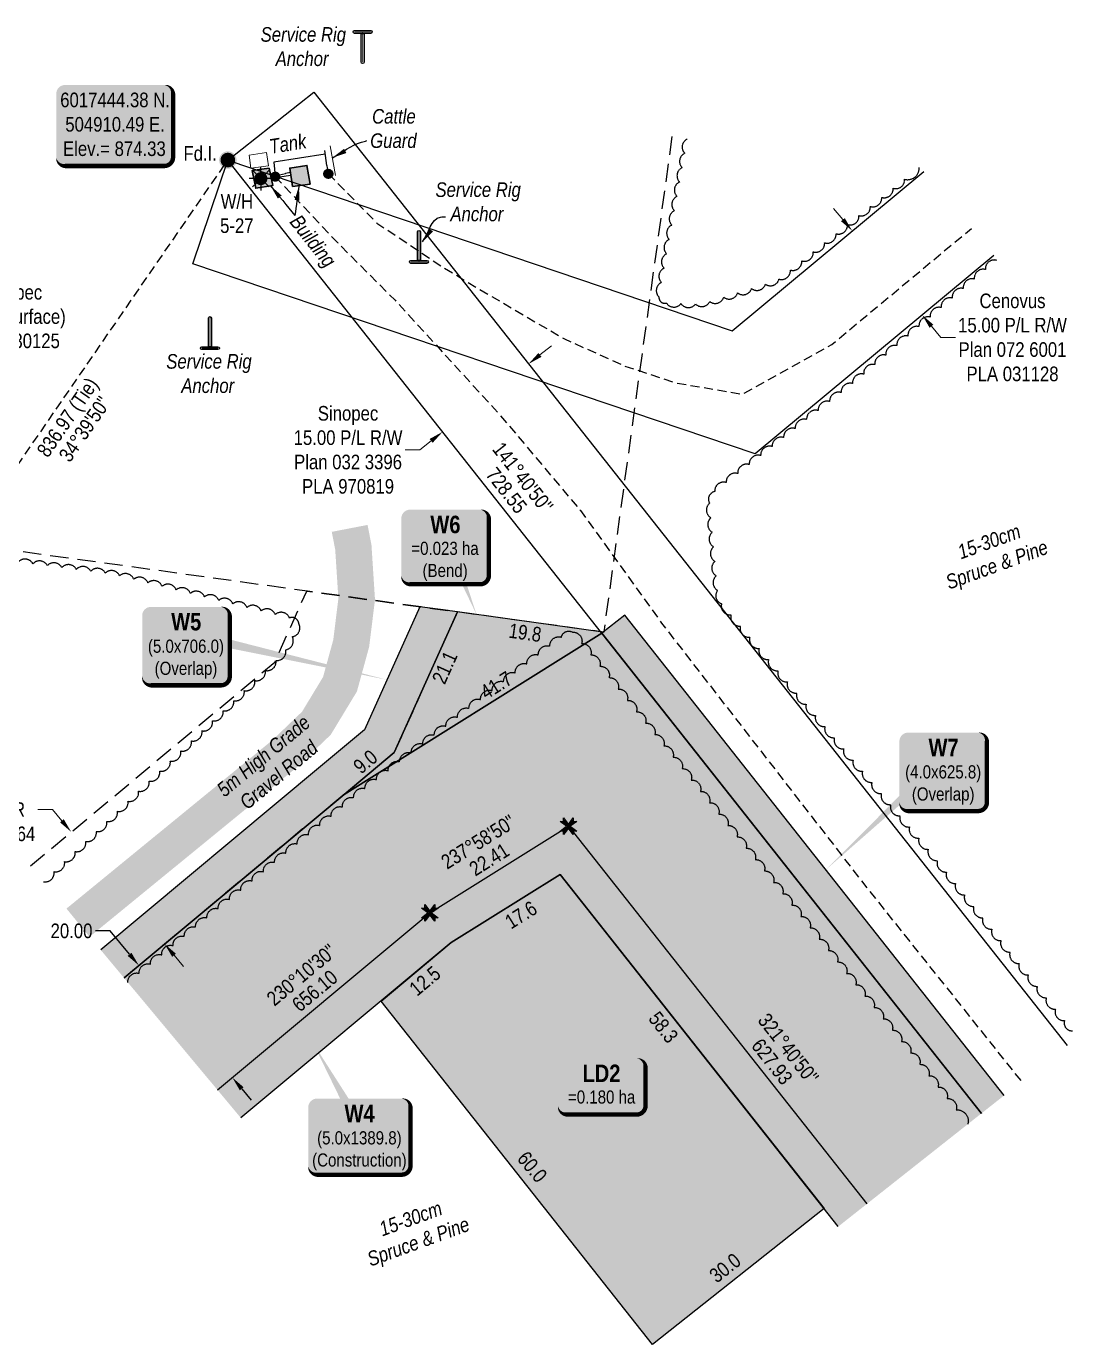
# Model space of a CAD drawing. Extents: x 499040 to 506121, y 6015569 to 6019091.
# Drawn here: x 502583 to 503300, y 6016540 to 6017443 of the extents above; entities that cross this region are included whole.
import ezdxf
from ezdxf.enums import TextEntityAlignment as Align

# ---------------------------------------------------------------- set-up
doc = ezdxf.new("R2010")
doc.units = 0
doc.header["$LTSCALE"] = 5
doc.header["$PDMODE"] = 35
doc.header["$PDSIZE"] = 0.5
for name, pattern in [('0', [1, 1, 0]), ('foc-ACCESSROAD', [3.75, 2.5, -1.25]), ('foc-TIELINE', [1.875, 1.25, -0.625]), ('UG_PIPE', [1.875, 1.25, -0.625])]:
    doc.linetypes.add(name, pattern=pattern)
doc.layers.get('Defpoints').update_dxf_attribs({"color": 9})
for name, color, linetype, lineweight in [('AS-GENERAL', 48, 'Continuous', 18), ('F-AR-T', 190, 'Continuous', 9), ('F-RW-T', 190, 'Continuous', 9), ('F-WS-T', 190, 'Continuous', 9), ('T-TEXT', 48, 'Continuous', 18)]:
    doc.layers.add(name, color=color, linetype=linetype, lineweight=lineweight)
for name, color, linetype, true_color in [('AS-PIPE-AG', 7, 'Continuous', 0x7d00fa), ('AS-STRUCTURE-H', 7, 'Continuous', 0xa8a8a8), ('AS-STRUCTURE-T', 7, 'Continuous', 0x454545), ('P-TEMP-BLUE-H', 7, 'Continuous', 0x99e6ff)]:
    doc.layers.add(name, color=color, linetype=linetype, true_color=true_color)
for name, color, linetype in [('AS-PIPE-UG', 44, 'UG_PIPE'), ('AS-POWER-EXISTING-ANC', 72, 'Continuous'), ('AS-ROADS', 254, 'Continuous'), ('AS-SYMBOL', 7, 'Continuous'), ('DETAIL-T', 7, 'Continuous'), ('F-AR', 190, 'foc-ACCESSROAD'), ('F-RW', 190, 'Continuous'), ('F-WS', 190, 'foc-ACCESSROAD'), ('F-WS-S', 8, 'Continuous'), ('L-BD', 7, 'Continuous'), ('L-BD1', 253, 'Continuous'), ('L-MON', 1, 'Continuous'), ('L-MON-T', 1, 'Continuous'), ('L-TIE', 7, 'foc-TIELINE'), ('P-PROPOSED', 10, 'Continuous'), ('P-PROPOSED-H', 21, 'Continuous'), ('P-TEMP-BLOCKS', 250, 'Continuous'), ('P-TEMP-BLUE', 146, 'Continuous'), ('P-TEMP-BLUE-T', 146, 'Continuous'), ('P-TXT', 4, 'Continuous'), ('P-WORKAREA', 113, 'Continuous'), ('P-WORKAREA-H', 111, 'Continuous'), ('T-BUSH', 110, '0'), ('T-BUSH-T', 110, 'Continuous')]:
    doc.layers.add(name, color=color, linetype=linetype)
doc.layers.add('AS-STRUCTURE', color=7, linetype='Continuous', lineweight=30, true_color=0x595959)
doc.styles.add('80', font='ARIALN.TTF', dxfattribs={"height": 10})
doc.styles.add('80CG', font='ARIALN.TTF', dxfattribs={"height": 10})
doc.styles.add('80L', font='ARIALN.TTF', dxfattribs={"height": 10})
doc.styles.add('BOLD', font='ARIALNB.TTF')
doc.dimstyles.new('Compass 5 000', dxfattribs={"dimscale": 5, "dimtxt": 9, "dimasz": 2, "dimexe": 0.2, "dimexo": 0.0625, "dimgap": 0.5, "dimtad": 0, "dimtih": 1, "dimtoh": 1, "dimzin": 0, "dimdsep": 46, "dimtxsty": '80CG', "dimcen": 0.1, "dimse1": 1, "dimse2": 1, "dimclrd": 256, "dimclrt": 256, "dimaunit": 1, "dimadec": 4, "dimazin": 0, "dimtfac": 0.06, "dimtofl": 0, "dimtmove": 0, "dimatfit": 1, "dimfxl": 0.2, "dimtolj": 1, "dimtzin": 0, "dimlwd": -1, "dimarcsym": 0})

# ---------------------------------------------------------------- blocks, each defined once
blk = doc.blocks.new('*U557')
at = {"true_color": 0x99e6ff}
h = blk.add_hatch(color=141, dxfattribs=at)
edge = h.paths.add_edge_path()
edge.add_line((-24, -20), (24, -20))
edge.add_arc((24, -14), 6, 270, 360)
edge.add_line((30, -14), (30, 12.5))
edge.add_arc((24, 12.5), 6, 0, 90)
edge.add_line((24, 18.5), (-24, 18.5))
edge.add_arc((-24, 12.5), 6, 90, 180)
edge.add_line((-30, 12.5), (-30, -14))
edge.add_arc((-24, -14), 6, 180, 270)
at = {"color": 250, "flags": 128}
blk.add_lwpolyline([(-24, -20, 3, 3, 0), (24, -20, 3, 3, 0.414214), (30, -14, 3, 3, 0), (30, 12.5, 3, 0, 0.414214), (24, 18.5, 0, 0, 0), (-24, 18.5, 0, 0, 0.414214), (-30, 12.5, 0, 0, 0), (-30, -14, 0, 3, 0.414214)], format="xyseb", close=True, dxfattribs=at)
at = {"flags": 128}
blk.add_lwpolyline([(-11.91, -5.09, 0, 7.5, 0), (0, 0, 0, 0, 0)], format="xyseb", dxfattribs=at)
at = {"color": 250}
for tag, p, height, style in [('TEMP_AREA_W1_001', (-9.21, 2.24), 12, 'BOLD'), ('ENTER_TEXT_001', (-30.66, -12.93), 9, '80')]:
    blk.add_attdef(tag, p, '', height=height, dxfattribs=dict(at, style=style))
blk = doc.blocks.new('dyn_anchor')
h = blk.add_hatch(color=255)
h.dxf.hatch_style = 1
edge = h.paths.add_edge_path()
edge.add_arc((0, 4.125), 0.2, 0, 180, ccw=False)
edge.add_line((0.2, 4.125), (0.2, 0.2))
edge.add_line((0.2, 0.2), (-0.2, 0.2))
edge.add_line((-0.2, 0.2), (-0.2, 4.125))
h = blk.add_hatch(color=255)
h.dxf.hatch_style = 1
edge = h.paths.add_edge_path()
edge.add_arc((-1.1, 0), 0.2, 90, 270, ccw=False)
edge.add_line((-1.1, 0.2), (0.2, 0.2))
edge.add_line((0.2, 0.2), (1.1, 0.2))
edge.add_arc((1.1, 0), 0.2, -90, 90, ccw=False)
edge.add_line((1.1, -0.2), (-1.1, -0.2))
at = {"color": 255, "flags": 128}
blk.add_lwpolyline([(-0.2, 4.125, -1), (0.2, 4.125), (0.2, 0.2), (-0.2, 0.2)], format="xyb", close=True, dxfattribs=at)
at = {"color": 72, "const_width": 0.1, "flags": 128}
for points in [[(0, 4.125), (0, 0)], [(-1.1, 0), (1.1, 0)]]:
    blk.add_lwpolyline(points, dxfattribs=at)
at = {"color": 255}
blk.add_lwpolyline([(-1.1, -0.2, -1), (-1.1, 0.2), (0.2, 0.2), (1.1, 0.2, -1), (1.1, -0.2)], format="xyb", close=True, dxfattribs=at)
blk = doc.blocks.new('RISER')
h = blk.add_hatch(color=255)
h.dxf.hatch_style = 1
edge = h.paths.add_edge_path()
edge.add_arc((0, 0), 0.7, 0, 360)
blk.add_hatch(color=13).paths.add_polyline_path([(0.58, -0.15), (-0.58, -0.15, 0.774597)])
at = {"color": 13}
blk.add_line((-0.58, -0.15), (0.58, -0.15), dxfattribs=at)
blk.add_circle((0, 0), 0.6, dxfattribs=at)
blk = doc.blocks.new('GAS')
h = blk.add_hatch(color=255)
h.dxf.hatch_style = 1
edge = h.paths.add_edge_path()
edge.add_arc((0, 0), 0.9, 0, 360)
for p, q in [((-0.81, 0), (-1.62, 0)), ((-0.57, 0.57), (-1.14, 1.14)), ((0, 0.81), (0, 1.62)), ((0.57, 0.57), (1.14, 1.14)), ((1.62, 0), (0.81, 0)), ((-0.57, -0.57), (-1.14, -1.14)), ((0, -0.81), (0, -1.62)), ((1.14, -1.14), (0.57, -0.57))]:
    blk.add_line(p, q)
blk.add_circle((0, 0), 0.8)
blk = doc.blocks.new('fdia')
at = {"color": 255, "const_width": 1}
blk.add_lwpolyline([(-0.5, 0, 1), (0.5, 0, 1)], format="xyb", close=True, dxfattribs=at)
blk = doc.blocks.new('Fdiaa')
blk.add_blockref('fdia', (0, 0))
blk = doc.blocks.new('fdib')
at = {"color": 1, "const_width": 1.6}
blk.add_lwpolyline([(-0.4, 0, 1), (0.4, 0, 1)], format="xyb", close=True, dxfattribs=at)
at = {"color": 1}
blk.add_circle((0, 0), 0.8, dxfattribs=at)
blk = doc.blocks.new('Fdibb')
blk.add_blockref('fdib', (0, 0))
blk = doc.blocks.new('fdicc')
for name in ['Fdibb', 'Fdiaa']:
    blk.add_blockref(name, (0, 0))
blk = doc.blocks.new('FDI')
blk.add_blockref('fdicc', (0, 0))
blk = doc.blocks.new('TEMP')
h = blk.add_hatch(color=255)
h.dxf.hatch_style = 1
h.paths.add_polyline_path([(0, 0.25), (-0.67, 1.15), (-0.67, 0.67), (-1.15, 0.67), (-0.25, 0), (-1.15, -0.67), (-0.67, -0.67), (-0.67, -1.15), (0, -0.25), (0.67, -1.15), (0.67, -0.67), (1.15, -0.67), (0.25, 0), (1.15, 0.67), (0.67, 0.67), (0.67, 1.15)])
h.paths.add_polyline_path([(0.57, 0.85), (0.57, 0.57), (0.85, 0.57), (0.08, 0), (0.85, -0.57), (0.57, -0.57), (0.57, -0.85), (0, -0.08), (-0.57, -0.85), (-0.57, -0.57), (-0.85, -0.57), (-0.08, 0), (-0.85, 0.57), (-0.57, 0.57), (-0.57, 0.85), (0, 0.08)], flags=16)
h = blk.add_hatch(color=1)
h.dxf.hatch_style = 1
h.paths.add_polyline_path([(0, 0.08), (-0.57, 0.85), (-0.57, 0.57), (-0.85, 0.57), (-0.08, 0), (-0.85, -0.57), (-0.57, -0.57), (-0.57, -0.85), (0, -0.08), (0.57, -0.85), (0.57, -0.57), (0.85, -0.57), (0.08, 0), (0.85, 0.57), (0.57, 0.57), (0.57, 0.85)])
at = {"color": 1}
for p, q in [((-0.08, 0), (0.08, 0)), ((0, 0.08), (0, -0.08))]:
    blk.add_line(p, q, dxfattribs=at)
at = {"color": 255, "flags": 128}
blk.add_lwpolyline([(-0.25, 0), (-1.15, 0.67), (-0.67, 0.67), (-0.67, 1.15), (0, 0.25), (0.67, 1.15), (0.67, 0.67), (1.15, 0.67), (0.25, 0), (1.15, -0.67), (0.67, -0.67), (0.67, -1.15), (0, -0.25), (-0.67, -1.15), (-0.67, -0.67), (-1.15, -0.67)], close=True, dxfattribs=at)
at = {"color": 1, "flags": 128}
blk.add_lwpolyline([(-0.08, 0), (-0.85, 0.57), (-0.57, 0.57), (-0.57, 0.85), (0, 0.08), (0.57, 0.85), (0.57, 0.57), (0.85, 0.57), (0.08, 0), (0.85, -0.57), (0.57, -0.57), (0.57, -0.85), (0, -0.08), (-0.57, -0.85), (-0.57, -0.57), (-0.85, -0.57)], close=True, dxfattribs=at)
blk = doc.blocks.new('*D560')
at = {"layer": 'Defpoints', "color": 0, "transparency": 16777216}
for p in [(502612.67, 6016890.1), (502614.16, 6016891.35), (502676.65, 6016813.39)]:
    blk.add_point(p, dxfattribs=at)
at = {"layer": 'F-AR-T', "transparency": 16777216}
for p, q in [((502601.35, 6016906.71), (502591.35, 6016906.71)), ((502607.76, 6016899.03), (502601.35, 6016906.71)), ((502684.54, 6016806.95), (502690.94, 6016799.27))]:
    blk.add_line(p, q, dxfattribs=at)
for points in [[(502609.04, 6016900.09), (502606.48, 6016897.96), (502614.16, 6016891.35)], [(502685.82, 6016808.01), (502683.26, 6016805.88), (502678.14, 6016814.63)]]:
    blk.add_solid(points, dxfattribs=at)
at = {"layer": 'F-AR-T', "transparency": 16777216, "insert": (502557.06, 6016906.71), "char_height": 10, "attachment_point": 5, "style": '80CG'}
blk.add_mtext('\\A1;Sinopec\\P20.00 A/R\\PLOC 230164', dxfattribs=at)
blk = doc.blocks.new('*D561')
at = {"layer": 'Defpoints', "color": 0, "transparency": 16777216}
for p in [(503161.7, 6017313.62), (503209.59, 6017256.01), (503196.79, 6017245.37)]:
    blk.add_point(p, dxfattribs=at)
at = {"layer": 'F-RW-T', "transparency": 16777216}
for p, q in [((503142.5, 6017310.67), (503136.11, 6017318.36)), ((503203.18, 6017237.68), (503209.57, 6017229.99)), ((503209.57, 6017229.99), (503219.57, 6017229.99))]:
    blk.add_line(p, q, dxfattribs=at)
for points in [[(503143.79, 6017311.74), (503141.22, 6017309.61), (503148.9, 6017302.98)], [(503204.46, 6017238.74), (503201.9, 6017236.61), (503196.79, 6017245.37)]]:
    blk.add_solid(points, dxfattribs=at)
at = {"layer": 'F-RW-T', "transparency": 16777216, "insert": (503258.65, 6017229.99), "char_height": 10, "attachment_point": 5, "style": '80CG'}
blk.add_mtext('\\A1;Cenovus\\P15.00 P/L R/W\\PPlan 072 6001\\PPLA 031128', dxfattribs=at)
blk = doc.blocks.new('*D562')
at = {"layer": 'Defpoints', "color": 0, "transparency": 16777216}
for p in [(502868.45, 6017165.38), (502958.32, 6017172.49), (502899.54, 6017126.04)]:
    blk.add_point(p, dxfattribs=at)
at = {"layer": 'F-RW-T', "transparency": 16777216}
for p, q in [((502935.08, 6017218.03), (502942.92, 6017224.23)), ((502860.61, 6017159.18), (502852.76, 6017152.98)), ((502852.76, 6017152.98), (502842.76, 6017152.98))]:
    blk.add_line(p, q, dxfattribs=at)
for points in [[(502934.04, 6017219.34), (502936.11, 6017216.72), (502927.23, 6017211.83)], [(502859.57, 6017160.49), (502861.64, 6017157.87), (502868.45, 6017165.38)]]:
    blk.add_solid(points, dxfattribs=at)
at = {"layer": 'F-RW-T', "transparency": 16777216, "insert": (502803.68, 6017152.98), "char_height": 10, "attachment_point": 5, "style": '80CG'}
blk.add_mtext('\\A1;Sinopec\\P15.00 P/L R/W\\PPlan 032 3396\\PPLA 970819', dxfattribs=at)
blk = doc.blocks.new('*U558')
h = blk.add_hatch(color=111)
edge = h.paths.add_edge_path()
edge.add_line((-24, -35.28), (24, -35.28))
edge.add_arc((24, -29.28), 6, 270, 360)
edge.add_line((30, -29.28), (30, 12.5))
edge.add_arc((24, 12.5), 6, 0, 90)
edge.add_line((24, 18.5), (-24, 18.5))
edge.add_arc((-24, 12.5), 6, 90, 180)
edge.add_line((-30, 12.5), (-30, -29.28))
edge.add_arc((-24, -29.28), 6, 180, 270)
at = {"color": 250, "flags": 128}
blk.add_lwpolyline([(-24, -35.28, 3, 3, 0), (24, -35.28, 3, 3, 0.414214), (30, -29.28, 3, 3, 0), (30, 12.5, 3, 0, 0.414214), (24, 18.5, 0, 0, 0), (-24, 18.5, 0, 0, 0.414214), (-30, 12.5, 0, 0, 0), (-30, -29.28, 0, 3, 0.414214)], format="xyseb", close=True, dxfattribs=at)
at = {"flags": 128}
blk.add_lwpolyline([(137.79, -31.44, 0, 7.5, 0), (0, 0, 0, 0, 0)], format="xyseb", dxfattribs=at)
at = {"color": 250}
for tag, p, height, style in [('TEMP_AREA_W1_001', (-9.21, 2.24), 12, 'BOLD'), ('ENTER_TEXT_001', (-30.66, -12.93), 9, '80')]:
    blk.add_attdef(tag, p, '', height=height, dxfattribs=dict(at, style=style))
blk = doc.blocks.new('*U559')
h = blk.add_hatch(color=111)
edge = h.paths.add_edge_path()
edge.add_line((-24, -35.28), (24, -35.28))
edge.add_arc((24, -29.28), 6, 270, 360)
edge.add_line((30, -29.28), (30, 12.5))
edge.add_arc((24, 12.5), 6, 0, 90)
edge.add_line((24, 18.5), (-24, 18.5))
edge.add_arc((-24, 12.5), 6, 90, 180)
edge.add_line((-30, 12.5), (-30, -29.28))
edge.add_arc((-24, -29.28), 6, 180, 270)
at = {"color": 250, "flags": 128}
blk.add_lwpolyline([(-24, -35.28, 3, 3, 0), (24, -35.28, 3, 3, 0.414214), (30, -29.28, 3, 3, 0), (30, 12.5, 3, 0, 0.414214), (24, 18.5, 0, 0, 0), (-24, 18.5, 0, 0, 0.414214), (-30, 12.5, 0, 0, 0), (-30, -29.28, 0, 3, 0.414214)], format="xyseb", close=True, dxfattribs=at)
at = {"flags": 128}
blk.add_lwpolyline([(-80.39, -75.48, 0, 7.5, 0), (0, 0, 0, 0, 0)], format="xyseb", dxfattribs=at)
at = {"color": 250}
for tag, p, height, style in [('TEMP_AREA_W1_001', (-9.21, 2.24), 12, 'BOLD'), ('ENTER_TEXT_001', (-30.66, -12.93), 9, '80')]:
    blk.add_attdef(tag, p, '', height=height, dxfattribs=dict(at, style=style))
blk = doc.blocks.new('*U563')
at = {"true_color": 0x99e6ff}
h = blk.add_hatch(color=141, dxfattribs=at)
edge = h.paths.add_edge_path()
edge.add_line((-24, -32.66), (24, -32.66))
edge.add_arc((24, -26.66), 6, 270, 360)
edge.add_line((30, -26.66), (30, 12.5))
edge.add_arc((24, 12.5), 6, 0, 90)
edge.add_line((24, 18.5), (-24, 18.5))
edge.add_arc((-24, 12.5), 6, 90, 180)
edge.add_line((-30, 12.5), (-30, -26.66))
edge.add_arc((-24, -26.66), 6, 180, 270)
at = {"color": 250, "flags": 128}
blk.add_lwpolyline([(-24, -32.66, 3, 3, 0), (24, -32.66, 3, 3, 0.414214), (30, -26.66, 3, 3, 0), (30, 12.5, 3, 0, 0.414214), (24, 18.5, 0, 0, 0), (-24, 18.5, 0, 0, 0.414214), (-30, 12.5, 0, 0, 0), (-30, -26.66, 0, 3, 0.414214)], format="xyseb", close=True, dxfattribs=at)
at = {"flags": 128}
blk.add_lwpolyline([(21.59, -53.42, 0, 7.5, 0), (0, 0, 0, 0, 0)], format="xyseb", dxfattribs=at)
at = {"color": 250}
for tag, p, height, style in [('TEMP_AREA_W1_001', (-9.21, 2.24), 12, 'BOLD'), ('ENTER_TEXT_001', (-30.66, -12.93), 9, '80')]:
    blk.add_attdef(tag, p, '', height=height, dxfattribs=dict(at, style=style))
blk = doc.blocks.new('*U436')
h = blk.add_hatch(color=254)
edge = h.paths.add_edge_path()
edge.add_line((-34, -28.5), (34, -28.5))
edge.add_arc((34, -22.5), 6, 270, 360)
edge.add_line((40, -22.5), (40, 21))
edge.add_arc((34, 21), 6, 0, 90)
edge.add_line((34, 27), (-34, 27))
edge.add_arc((-34, 21), 6, 90, 180)
edge.add_line((-40, 21), (-40, -22.5))
edge.add_arc((-34, -22.5), 6, 180, 270)
at = {"color": 1, "flags": 128}
blk.add_lwpolyline([(-34, -28.5, 3, 3, 0), (34, -28.5, 3, 3, 0.414214), (40, -22.5, 3, 3, 0), (40, 21, 3, 0, 0.414214), (34, 27, 0, 0, 0), (-34, 27, 0, 0, 0.414214), (-40, 21, 0, 0, 0), (-40, -22.5, 0, 3, 0.414214)], format="xyseb", close=True, dxfattribs=at)
blk.add_lwpolyline([(-15.42, -7.62, 0, 10, 0), (0, 0, 5, 5, 0)], format="xyseb", dxfattribs=at)
at = {"color": 1, "style": '80'}
blk.add_attdef('ENTER_TEXT_001', (-37.03, -4.99), '', height=10, dxfattribs=at)
blk = doc.blocks.new('*D572')
at = {"layer": 'Defpoints', "color": 0, "transparency": 16777216}
for p in [(502660.45, 6016799.88), (502724.42, 6016723.16), (502724.47, 6016723.19)]:
    blk.add_point(p, dxfattribs=at)
at = {"layer": 'P-TXT', "transparency": 16777216}
for p, q in [((502640.73, 6016823.6), (502630.73, 6016823.6)), ((502654.09, 6016807.59), (502640.73, 6016823.6)), ((502730.87, 6016715.51), (502737.27, 6016707.83))]:
    blk.add_line(p, q, dxfattribs=at)
for points in [[(502655.37, 6016808.66), (502652.81, 6016806.53), (502660.49, 6016799.91)], [(502732.15, 6016716.58), (502729.59, 6016714.45), (502724.47, 6016723.19)]]:
    blk.add_solid(points, dxfattribs=at)
at = {"layer": 'P-TXT', "transparency": 16777216, "insert": (502614.34, 6016823.6), "char_height": 10, "attachment_point": 5, "style": '80CG'}
blk.add_mtext('\\A1;20.00', dxfattribs=at)
blk = doc.blocks.new('*U580')
at = {"true_color": 0x99e6ff}
h = blk.add_hatch(color=141, dxfattribs=at)
edge = h.paths.add_edge_path()
edge.add_line((-29, -33.68), (29, -33.68))
edge.add_arc((29, -27.68), 6, 270, 360)
edge.add_line((35, -27.68), (35, 12.5))
edge.add_arc((29, 12.5), 6, 0, 90)
edge.add_line((29, 18.5), (-29, 18.5))
edge.add_arc((-29, 12.5), 6, 90, 180)
edge.add_line((-35, 12.5), (-35, -27.68))
edge.add_arc((-29, -27.68), 6, 180, 270)
at = {"flags": 128}
blk.add_lwpolyline([(-31.69, 56.45, 0, 7.5, 0), (0, 0, 0, 0, 0)], format="xyseb", dxfattribs=at)
at = {"color": 250, "flags": 128}
blk.add_lwpolyline([(-29, -33.68, 3, 3, 0), (29, -33.68, 3, 3, 0.414214), (35, -27.68, 3, 3, 0), (35, 12.5, 3, 0, 0.414214), (29, 18.5, 0, 0, 0), (-29, 18.5, 0, 0, 0.414214), (-35, 12.5, 0, 0, 0), (-35, -27.68, 0, 3, 0.414214)], format="xyseb", close=True, dxfattribs=at)
at = {"color": 250}
for tag, p, height, style in [('TEMP_AREA_W1_001', (-9.21, 2.24), 12, 'BOLD'), ('ENTER_TEXT_001', (-30.66, -12.93), 9, '80')]:
    blk.add_attdef(tag, p, '', height=height, dxfattribs=dict(at, style=style))

msp = doc.modelspace()

# ---------------------------------------------------------------- hatches: boundary and pattern name
at = {"layer": 'AS-STRUCTURE-H'}
h = msp.add_hatch(color=256, dxfattribs=at)
h.dxf.hatch_style = 1
h.paths.add_polyline_path([(502749.622, 6017345.994), (502738, 6017344.221), (502740.502, 6017332.149), (502752.235, 6017334.162)])
h = msp.add_hatch(color=256, dxfattribs=at)
h.dxf.hatch_style = 1
h.paths.add_polyline_path([(502765.729, 6017333.26), (502763.728, 6017345.99), (502775.518, 6017347.843), (502777.732, 6017335.019)])
at = {"layer": 'P-PROPOSED-H'}
h = msp.add_hatch(color=256, dxfattribs=at)
h.dxf.hatch_style = 1
h.paths.add_polyline_path([(502714.297, 6016714.714), (502859.672, 6016835.943), (502954.579, 6016895.291), (503158.954, 6016636.687), (503237.326, 6016698.624), (502977.475, 6017027.425), (502800.931, 6016917.025), (502650.322, 6016791.433)])
at = {"layer": 'P-TEMP-BLUE-H'}
h = msp.add_hatch(color=256, dxfattribs=at)
h.dxf.hatch_style = 1
h.paths.add_polyline_path([(502878.548, 6017042.054), (502835.335, 6016945.715), (502800.931, 6016917.025), (502977.475, 6017027.425), (502976.626, 6017028.5)])
h = msp.add_hatch(color=256, dxfattribs=at)
h.dxf.hatch_style = 1
h.paths.add_polyline_path([(502714.297, 6016714.714), (502859.621, 6016835.911), (502954.579, 6016895.291), (503158.954, 6016636.687), (503139.35, 6016621.194), (502948.852, 6016862.24), (502874.314, 6016815.629), (502730.294, 6016695.531)])
h = msp.add_hatch(color=256, dxfattribs=at)
h.dxf.hatch_style = 1
h.paths.add_polyline_path([(502826.267, 6016775.563), (502874.314, 6016815.629), (502948.852, 6016862.24), (503129.633, 6016633.489), (503012.18, 6016540.319)])
at = {"layer": 'P-WORKAREA-H'}
h = msp.add_hatch(color=256, dxfattribs=at)
h.dxf.hatch_style = 1
h.paths.add_polyline_path([(502650.322, 6016791.433), (502800.931, 6016917.025), (502835.335, 6016945.715), (502878.548, 6017042.054), (502852.775, 6017045.616), (502814.91, 6016961.2), (502784.937, 6016936.205), (502634.328, 6016810.612)])
h = msp.add_hatch(color=256, dxfattribs=at)
h.dxf.hatch_style = 1
h.paths.add_polyline_path([(503253.001, 6016711.012), (502993.15, 6017039.813), (502977.475, 6017027.425), (503237.326, 6016698.624)])

# ---------------------------------------------------------------- linework, layer by layer
at = {"layer": 'AS-GENERAL', "flags": 128}
msp.add_lwpolyline([(502735.967, 6017354.755), (502737.136, 6017345.919), (502749.128, 6017347.592), (502747.799, 6017356.623)], close=True, dxfattribs=at)
msp.add_lwpolyline([(502791.422, 6017361.183), (502795.208, 6017340.785)], dxfattribs=at)
at = {"layer": 'AS-PIPE-AG', "flags": 128}
for points in [[(502788.096, 6017355.584), (502752.914, 6017350.055), (502753.838, 6017340.38), (502753.863, 6017339.975)], [(502790.234, 6017342.023), (502789.355, 6017347.562), (502789.145, 6017347.787), (502787.696, 6017357.916)], [(502750.566, 6017339.975), (502760.765, 6017342.373), (502761.19, 6017342.448), (502764.117, 6017343.092)], [(502754.332, 6017340.365), (502756.615, 6017339.701), (502756.66, 6017339.975), (502764.422, 6017341.024)]]:
    msp.add_lwpolyline(points, dxfattribs=at)
at = {"layer": 'AS-PIPE-UG', "flags": 128}
for points in [[(502753.85, 6017340.102), (502796.592, 6017294.831), (502835.916, 6017255.457), (502907.447, 6017177.289), (502962.853, 6017111.445), (503018.363, 6017034.376), (503159.097, 6016852.928), (503264.847, 6016720.374)], [(502790.2, 6017342.056), (502823.488, 6017308.354), (502854.066, 6017287.895), (502867.449, 6017278.785), (502893.69, 6017263.053), (502923.849, 6017245.278), (502952.008, 6017228.951), (502993.126, 6017210.486), (503028.492, 6017198.858), (503073.653, 6017191.152), (503134.945, 6017225.193), (503225.202, 6017300.223), (503230.533, 6017304.517)]]:
    msp.add_lwpolyline(points, dxfattribs=at)
at = {"layer": 'AS-ROADS', "const_width": 24.973, "flags": 128}
msp.add_lwpolyline([(502618.793, 6016829.242), (502759.982, 6016944.724), (502782, 6016965.823), (502798.176, 6016992.528), (502805.847, 6017020.498), (502809.605, 6017050.802), (502807.316, 6017086.278), (502804.808, 6017099.261)], dxfattribs=at)
at = {"layer": 'AS-STRUCTURE', "flags": 128}
for points in [[(502749.622, 6017345.994), (502738, 6017344.221), (502740.502, 6017332.149), (502752.235, 6017334.162)], [(502765.729, 6017333.26), (502763.728, 6017345.99), (502775.518, 6017347.843), (502777.732, 6017335.019)]]:
    msp.add_lwpolyline(points, close=True, dxfattribs=at)
at = {"layer": 'F-AR', "flags": 128}
msp.add_lwpolyline([(502586.346, 6016868.151), (502753.542, 6017007.576), (502775.401, 6017056.308), (502878.548, 6017042.054), (502835.335, 6016945.715), (502650.322, 6016791.433)], dxfattribs=at)
at = {"layer": 'F-RW', "flags": 128}
for points in [[(503237.326, 6016698.624), (502721.382, 6017351.471), (502780.162, 6017397.924), (503296.106, 6016745.078)], [(503245.821, 6017286.125), (503082.35, 6017150.244), (502697.37, 6017280.503), (502721.382, 6017351.471), (503066.677, 6017234.638), (503197.93, 6017343.74)]]:
    msp.add_lwpolyline(points, dxfattribs=at)
at = {"layer": 'F-WS', "flags": 128}
msp.add_lwpolyline([(503025.473, 6017367.499), (502978.729, 6017028.209), (502434.357, 6017103.439), (502481.199, 6017442.483)], dxfattribs=at)
at = {"layer": 'L-TIE', "flags": 128}
msp.add_lwpolyline([(502476.205, 6016995.624), (502721.382, 6017351.471)], dxfattribs=at)
at = {"layer": 'P-PROPOSED', "flags": 128}
for points in [[(503237.326, 6016698.624), (502977.475, 6017027.425), (502800.931, 6016917.025), (502650.322, 6016791.433)], [(502714.297, 6016714.714), (502859.672, 6016835.943), (502954.579, 6016895.291), (503158.954, 6016636.687)]]:
    msp.add_lwpolyline(points, dxfattribs=at)
at = {"layer": 'P-TEMP-BLUE'}
for points in [[(502878.548, 6017042.054), (502835.335, 6016945.715), (502800.931, 6016917.025), (502977.475, 6017027.425), (502976.626, 6017028.5)], [(502826.267, 6016775.563), (502874.314, 6016815.629), (502948.852, 6016862.24), (503129.633, 6016633.489), (503012.18, 6016540.319)]]:
    msp.add_lwpolyline(points, close=True, dxfattribs=at)
for points in [[(502714.297, 6016714.714), (502859.621, 6016835.911), (502954.579, 6016895.291), (503158.954, 6016636.687)], [(503139.35, 6016621.194), (502948.852, 6016862.24), (502874.314, 6016815.629), (502730.294, 6016695.531)]]:
    msp.add_lwpolyline(points, dxfattribs=at)
at = {"layer": 'P-WORKAREA'}
for points in [[(502650.322, 6016791.433), (502800.931, 6016917.025), (502835.335, 6016945.715), (502878.548, 6017042.054), (502852.775, 6017045.616), (502814.91, 6016961.2), (502784.937, 6016936.205), (502634.328, 6016810.612)], [(503253.001, 6016711.012), (502993.15, 6017039.813), (502977.475, 6017027.425), (503237.326, 6016698.624)]]:
    msp.add_lwpolyline(points, dxfattribs=at)
at = {"layer": 'T-BUSH', "flags": 128}
for points in [[(502595.124, 6016857.319, 0.5205671), (502602.36, 6016864.205, 0.5205671), (502609.596, 6016871.092, 0.5205671), (502616.832, 6016877.979, 0.5205671), (502624.068, 6016884.865, 0.5205671), (502631.304, 6016891.752, 0.5205671), (502638.54, 6016898.639, 0.5205671), (502645.776, 6016905.525, 0.5205671), (502653.012, 6016912.412, 0.5205671), (502660.248, 6016919.298, 0.5205671), (502667.484, 6016926.185, 0.5205671), (502674.72, 6016933.072, 0.5205671), (502681.956, 6016939.958, 0.5205671), (502689.192, 6016946.845, 0.5205671), (502696.428, 6016953.731, 0.5205671), (502703.664, 6016960.618, 0.5205671), (502710.9, 6016967.505, 0.5205671), (502718.136, 6016974.391, 0.5205671), (502725.372, 6016981.278, 0.5205671), (502732.608, 6016988.164, 0.5205671), (502739.844, 6016995.051, 0.5205671), (502747.08, 6017001.938, 0.5205671), (502754.316, 6017008.824, 0.5205671), (502760.978, 6017016.137, 0.5205671), (502765.48, 6017025.054, 0.5205671), (502769.983, 6017033.971, 0.5205671), (502763.576, 6017037.888, 0.5205671), (502753.882, 6017040.297, 0.5205671), (502744.187, 6017042.706, 0.5205671), (502734.493, 6017045.115, 0.5205671), (502724.799, 6017047.524, 0.5205671), (502715.104, 6017049.934, 0.5205671), (502705.41, 6017052.343, 0.5205671), (502695.716, 6017054.752, 0.5205671), (502686.021, 6017057.161, 0.5205671), (502676.327, 6017059.57, 0.5205671), (502666.632, 6017061.979, 0.5205671), (502656.938, 6017064.389, 0.5205671), (502647.244, 6017066.798, 0.5205671), (502637.445, 6017068.654, 0.5205671), (502627.537, 6017069.919, 0.5205671), (502617.628, 6017071.185, 0.5205671), (502607.719, 6017072.451, 0.5205671), (502597.81, 6017073.717, 0.5205671), (502587.902, 6017074.983, 0.5205671), (502577.993, 6017076.248, 0.5205671), (502568.084, 6017077.514, 0.5205671), (502558.176, 6017078.78, 0.5205671), (502548.267, 6017080.046, 0.5205671), (502538.358, 6017081.312, 0.5205671), (502528.449, 6017082.578, 0.5205671), (502518.541, 6017083.843, 0.5205671), (502508.632, 6017085.109, 0.5205671), (502498.723, 6017086.375, 0.5205671), (502488.814, 6017087.641, 0.5205671), (502478.906, 6017088.907, 0.5205671), (502468.997, 6017090.172, 0.5205671), (502459.088, 6017091.438, 0.5205671), (502449.179, 6017092.704, 0.5205671), (502439.271, 6017093.97, 0.5205671), (502435.779, 6017100.282, 0.5205671), (502436.884, 6017110.21, 0.5205671), (502437.989, 6017120.138, 0.5205671), (502439.094, 6017130.066, 0.5205671), (502440.199, 6017139.994, 0.5205671), (502441.305, 6017149.922, 0.5205671), (502442.41, 6017159.85, 0.5205671), (502443.515, 6017169.778, 0.5205671), (502444.62, 6017179.706, 0.5205671), (502445.725, 6017189.634, 0.5205671), (502446.83, 6017199.562, 0.5205671), (502447.936, 6017209.49, 0.5205671), (502449.041, 6017219.418, 0.5205671), (502450.146, 6017229.346, 0.5205671), (502451.251, 6017239.273, 0.5205671), (502452.356, 6017249.201, 0.5205671), (502453.461, 6017259.129, 0.5205671), (502454.567, 6017269.057, 0.5205671), (502455.672, 6017278.985, 0.5205671), (502456.777, 6017288.913, 0.5205671), (502457.882, 6017298.841, 0.5205671), (502458.987, 6017308.769, 0.5205671), (502460.092, 6017318.697, 0.5205671), (502461.198, 6017328.625, 0.5205671), (502462.303, 6017338.553, 0.5205671), (502463.408, 6017348.481, 0.5205671), (502464.513, 6017358.409, 0.5205671), (502465.618, 6017368.337, 0.5205671), (502468.362, 6017377.906, 0.5205671), (502471.505, 6017387.388, 0.5205671), (502474.648, 6017396.87, 0.5205671), (502477.791, 6017406.352, 0.5205671), (502480.934, 6017415.834, 0.5205671), (502485.016, 6017424.738, 0.5205671), (502492.063, 6017431.817, 0.5205671), (502501.685, 6017441.483, 0.5205671)], [(503035.997, 6017365.924, 0.5205671), (503034.227, 6017356.093, 0.5205671), (503032.458, 6017346.262, 0.5205671), (503030.688, 6017336.431, 0.5205671), (503028.918, 6017326.599, 0.5205671), (503027.149, 6017316.768, 0.5205671), (503025.379, 6017306.937, 0.5205671), (503023.609, 6017297.106, 0.5205671), (503021.84, 6017287.274, 0.5205671), (503020.07, 6017277.443, 0.5205671), (503018.3, 6017267.612, 0.5205671), (503016.53, 6017257.781, 0.5205671), (503021.667, 6017253.541, 0.5205671), (503031.651, 6017253.226, 0.5205671), (503041.635, 6017252.912, 0.5205671), (503051.351, 6017254.572, 0.5205671), (503060.89, 6017257.539, 0.5205671), (503070.428, 6017260.506, 0.5205671), (503079.967, 6017263.473, 0.5205671), (503089.505, 6017266.44, 0.5205671), (503098.765, 6017269.934, 0.5205671), (503106.581, 6017276.154, 0.5205671), (503114.398, 6017282.374, 0.5205671), (503122.214, 6017288.594, 0.5205671), (503130.031, 6017294.813, 0.5205671), (503137.848, 6017301.033, 0.5205671), (503145.664, 6017307.253, 0.5205671), (503153.481, 6017313.473, 0.5205671), (503161.297, 6017319.693, 0.5205671), (503169.114, 6017325.913, 0.5205671), (503176.93, 6017332.133, 0.5205671), (503184.747, 6017338.352, 0.5205671), (503194.7, 6017346.272, 0.5205671)], [(503247.848, 6017282.799, 0.5205671), (503240.074, 6017276.527, 0.5205671), (503232.502, 6017270.012, 0.5205671), (503224.929, 6017263.497, 0.5205671), (503217.357, 6017256.982, 0.5205671), (503209.785, 6017250.467, 0.5205671), (503202.212, 6017243.952, 0.5205671), (503194.64, 6017237.436, 0.5205671), (503187.068, 6017230.921, 0.5205671), (503179.496, 6017224.406, 0.5205671), (503171.923, 6017217.891, 0.5205671), (503164.351, 6017211.376, 0.5205671), (503156.779, 6017204.861, 0.5205671), (503149.149, 6017198.416, 0.5205671), (503141.283, 6017192.259, 0.5205671), (503133.417, 6017186.102, 0.5205671), (503125.55, 6017179.945, 0.5205671), (503117.684, 6017173.789, 0.5205671), (503109.818, 6017167.632, 0.5205671), (503101.951, 6017161.475, 0.5205671), (503094.085, 6017155.318, 0.5205671), (503086.219, 6017149.161, 0.5205671), (503078.353, 6017143.004, 0.5205671), (503070.486, 6017136.847, 0.5205671), (503062.62, 6017130.69, 0.5205671), (503054.754, 6017124.534, 0.5205671), (503051.25, 6017116.493, 0.5205671), (503052.164, 6017106.546, 0.5205671), (503053.077, 6017096.599, 0.5205671), (503053.991, 6017086.651, 0.5205671), (503054.905, 6017076.704, 0.5205671), (503055.819, 6017066.757, 0.5205671), (503056.733, 6017056.809, 0.5205671), (503059.459, 6017047.619, 0.5205671), (503065.893, 6017039.977, 0.5205671), (503072.326, 6017032.335, 0.5205671), (503078.76, 6017024.694, 0.5205671), (503085.193, 6017017.052, 0.5205671), (503091.626, 6017009.41, 0.5205671), (503098.06, 6017001.768, 0.5205671), (503104.493, 6016994.127, 0.5205671), (503110.927, 6016986.485, 0.5205671), (503117.36, 6016978.843, 0.5205671), (503123.793, 6016971.201, 0.5205671), (503130.227, 6016963.559, 0.5205671), (503136.66, 6016955.918, 0.5205671), (503143.094, 6016948.276, 0.5205671), (503149.527, 6016940.634, 0.5205671), (503155.96, 6016932.992, 0.5205671), (503162.394, 6016925.351, 0.5205671), (503168.827, 6016917.709, 0.5205671), (503175.26, 6016910.067, 0.5205671), (503181.694, 6016902.425, 0.5205671), (503188.127, 6016894.783, 0.5205671), (503194.561, 6016887.142, 0.5205671), (503200.994, 6016879.5, 0.5205671), (503207.236, 6016871.702, 0.5205671), (503213.45, 6016863.881, 0.5205671), (503219.664, 6016856.059, 0.5205671), (503225.878, 6016848.238, 0.5205671), (503232.093, 6016840.417, 0.5205671), (503238.307, 6016832.596, 0.5205671), (503244.521, 6016824.775, 0.5205671), (503250.735, 6016816.954, 0.5205671), (503256.949, 6016809.132, 0.5205671), (503263.163, 6016801.311, 0.5205671), (503269.377, 6016793.49, 0.5205671), (503275.591, 6016785.669, 0.5205671), (503281.805, 6016777.848, 0.5205671), (503288.019, 6016770.027, 0.5205671), (503294.233, 6016762.205, 0.5205671), (503299.819, 6016755.175, 0.5205671)], [(502652.937, 6016788.254, -0.5205671), (502660.666, 6016794.582, -0.5205671), (502668.396, 6016800.909, -0.5205671), (502676.126, 6016807.236, -0.5205671), (502683.856, 6016813.564, -0.5205671), (502691.585, 6016819.891, -0.5205671), (502699.315, 6016826.219, -0.5205671), (502707.045, 6016832.546, -0.5205671), (502714.775, 6016838.873, -0.5205671), (502722.505, 6016845.201, -0.5205671), (502730.234, 6016851.528, -0.5205671), (502737.964, 6016857.856, -0.5205671), (502745.694, 6016864.183, -0.5205671), (502753.424, 6016870.51, -0.5205671), (502761.153, 6016876.838, -0.5205671), (502768.883, 6016883.165, -0.5205671), (502776.613, 6016889.493, -0.5205671), (502784.343, 6016895.82, -0.5205671), (502792.072, 6016902.147, -0.5205671), (502799.802, 6016908.475, -0.5205671), (502807.532, 6016914.802, -0.5205671), (502815.262, 6016921.13, -0.5205671), (502823.168, 6016927.234, -0.5205671), (502831.082, 6016933.33, -0.5205671), (502838.996, 6016939.425, -0.5205671), (502846.91, 6016945.521, -0.5205671), (502854.824, 6016951.616, -0.5205671), (502862.738, 6016957.711, -0.5205671), (502870.652, 6016963.807, -0.5205671), (502878.566, 6016969.902, -0.5205671), (502886.48, 6016975.998, -0.5205671), (502894.394, 6016982.093, -0.5205671), (502902.308, 6016988.188, -0.5205671), (502910.222, 6016994.284, -0.5205671), (502918.136, 6017000.379, -0.5205671), (502926.05, 6017006.475, -0.5205671), (502933.964, 6017012.57, -0.5205671), (502941.878, 6017018.665, -0.5205671), (502949.792, 6017024.761, -0.5205671), (502957.386, 6017028.168, -0.5205671), (502963.643, 6017020.381, -0.5205671), (502969.9, 6017012.594, -0.5205671), (502976.157, 6017004.807, -0.5205671), (502982.414, 6016997.021, -0.5205671), (502988.671, 6016989.234, -0.5205671), (502994.928, 6016981.447, -0.5205671), (503001.185, 6016973.66, -0.5205671), (503007.442, 6016965.874, -0.5205671), (503013.7, 6016958.087, -0.5205671), (503019.957, 6016950.3, -0.5205671), (503026.214, 6016942.513, -0.5205671), (503032.471, 6016934.726, -0.5205671), (503038.728, 6016926.94, -0.5205671), (503044.985, 6016919.153, -0.5205671), (503051.242, 6016911.366, -0.5205671), (503057.499, 6016903.579, -0.5205671), (503063.756, 6016895.793, -0.5205671), (503070.014, 6016888.006, -0.5205671), (503076.271, 6016880.219, -0.5205671), (503082.528, 6016872.432, -0.5205671), (503088.785, 6016864.645, -0.5205671), (503095.042, 6016856.859, -0.5205671), (503101.299, 6016849.072, -0.5205671), (503107.556, 6016841.285, -0.5205671), (503113.813, 6016833.498, -0.5205671), (503120.07, 6016825.712, -0.5205671), (503126.327, 6016817.924, -0.5205671), (503132.582, 6016810.136, -0.5205671), (503138.836, 6016802.347, -0.5205671), (503145.091, 6016794.558, -0.5205671), (503151.346, 6016786.77, -0.5205671), (503157.601, 6016778.981, -0.5205671), (503163.856, 6016771.193, -0.5205671), (503170.111, 6016763.404, -0.5205671), (503176.366, 6016755.616, -0.5205671), (503182.621, 6016747.827, -0.5205671), (503188.876, 6016740.039, -0.5205671), (503195.131, 6016732.25, -0.5205671), (503201.386, 6016724.462, -0.5205671), (503207.64, 6016716.673, -0.5205671), (503213.895, 6016708.884, -0.5205671), (503220.15, 6016701.096, -0.5205671), (503228.048, 6016691.262, -0.5205671)]]:
    msp.add_lwpolyline(points, format="xyb", dxfattribs=at)

# ---------------------------------------------------------------- block references
at = {"layer": 'AS-POWER-EXISTING-ANC', "color": 6, "xscale": 4.991947376854755, "yscale": 4.991947376854755, "zscale": 4.991947376854755, "rotation": 180}
msp.add_blockref('dyn_anchor', (502813.688, 6017439.213), dxfattribs=at)
at = {"layer": 'AS-POWER-EXISTING-ANC', "xscale": 4.994630142543198, "yscale": 4.994630142543198, "zscale": 4.994630142543198}
for p in [(502852.202, 6017281.728), (502709.134, 6017222.645)]:
    msp.add_blockref('dyn_anchor', p, dxfattribs=at)
at = {"layer": 'AS-SYMBOL', "xscale": 4.994630142543198, "yscale": 4.994630142543198, "zscale": 4.994630142543198}
for p in [(502790.18, 6017342.031), (502753.82, 6017340.102)]:
    msp.add_blockref('RISER', p, dxfattribs=at)
at = {"layer": 'DETAIL-T', "color": 2}
ref = msp.add_blockref('*U436', (502643.889, 6017375.884), dxfattribs=dict(at, xscale=0.99946287, yscale=0.99946287, zscale=0.99946287))
ref.add_attrib('ENTER_TEXT_001', '6017444.38 N.', (502606.614, 6017387.65), dxfattribs={"layer": '0', "color": 1, "height": 9.99463, "style": '80'})
ref.add_attrib('ENTER_TEXT_002', '504910.49 E.', (502610.087, 6017370.951), dxfattribs={"layer": '0', "color": 1, "height": 9.99463, "style": '80'})
ref.add_attrib('ENTER_TEXT_003', 'Elev.= 874.33', (502608.53, 6017354.253), dxfattribs={"layer": '0', "color": 1, "height": 9.99463, "style": '80'})
at = {"layer": 'F-WS-S', "xscale": 4.994630142543198, "yscale": 4.994630142543198, "zscale": 4.994630142543198}
msp.add_blockref('GAS', (502743.98, 6017338.742), dxfattribs=at)
at = {"layer": 'L-MON', "xscale": 4.994630142543198, "yscale": 4.994630142543198, "zscale": 4.994630142543198}
for name, p in [('FDI', (502721.382, 6017351.471)), ('TEMP', (502954.579, 6016895.291)), ('TEMP', (502859.672, 6016835.943))]:
    msp.add_blockref(name, p, dxfattribs=at)
at = {"layer": 'P-TEMP-BLOCKS'}
ref = msp.add_blockref('*U563', (502870.136, 6017093.593), dxfattribs=dict(at, xscale=0.9989260285086402, yscale=0.9989260285086402, zscale=0.9989260285086402))
ref.add_attrib('TEMP_AREA_W1_001', 'W6', (502860.058, 6017095.937), dxfattribs={"layer": '0', "color": 250, "height": 11.9871, "style": 'BOLD'})
ref.add_attrib('ENTER_TEXT_001', '=0.023 ha', (502847.028, 6017081.1), dxfattribs={"layer": '0', "color": 250, "height": 8.9903, "style": '80'})
ref.add_attrib('ENTER_TEXT_002', '(Bend)', (502854.685, 6017065.962), dxfattribs={"layer": '0', "color": 250, "height": 8.9903, "style": '80'})
ref = msp.add_blockref('*U558', (502692.703, 6017027.021), dxfattribs=dict(at, xscale=0.9989260285086402, yscale=0.9989260285086402, zscale=0.9989260285086402))
ref.add_attrib('TEMP_AREA_W1_001', 'W5', (502682.593, 6017029.385), dxfattribs={"layer": '0', "color": 250, "height": 11.9871, "style": 'BOLD'})
ref.add_attrib('ENTER_TEXT_001', '(5.0x706.0)', (502666.658, 6017014.104), dxfattribs={"layer": '0', "color": 250, "height": 8.99033, "style": '80'})
ref.add_attrib('ENTER_TEXT_002', '(Overlap)', (502671.249, 6016998.961), dxfattribs={"layer": '0', "color": 250, "height": 8.9903, "style": '80'})
ref = msp.add_blockref('*U559', (503211.181, 6016940.939), dxfattribs=dict(at, xscale=0.9989260285086402, yscale=0.9989260285086402, zscale=0.9989260285086402))
ref.add_attrib('TEMP_AREA_W1_001', 'W7', (503201.168, 6016943.201), dxfattribs={"layer": '0', "color": 250, "height": 11.9871, "style": 'BOLD'})
ref.add_attrib('ENTER_TEXT_001', '(4.0x625.8)', (503185.136, 6016928.023), dxfattribs={"layer": '0', "color": 250, "height": 8.99033, "style": '80'})
ref.add_attrib('ENTER_TEXT_002', '(Overlap)', (503189.726, 6016912.879), dxfattribs={"layer": '0', "color": 250, "height": 8.9903, "style": '80'})
ref = msp.add_blockref('*U580', (502811.45, 6016690.343), dxfattribs=dict(at, xscale=0.99946287, yscale=0.99946287, zscale=0.99946287))
ref.add_attrib('TEMP_AREA_W1_001', 'W4', (502801.285, 6016692.586), dxfattribs={"layer": '0', "color": 250, "height": 11.9936, "style": 'BOLD'})
ref.add_attrib('ENTER_TEXT_001', '(5.0x1389.8)', (502782.526, 6016677.42), dxfattribs={"layer": '0', "color": 250, "height": 8.99517, "style": '80'})
ref.add_attrib('ENTER_TEXT_002', '(Construction)', (502779.102, 6016662.268), dxfattribs={"layer": '0', "color": 250, "height": 8.99517, "style": '80'})
ref = msp.add_blockref('*U557', (502977.401, 6016717.875), dxfattribs=dict(at, xscale=0.9989260285086402, yscale=0.9989260285086402, zscale=0.9989260285086402))
ref.add_attrib('TEMP_AREA_W1_001', 'LD2', (502964.248, 6016720.117), dxfattribs={"layer": '0', "color": 250, "height": 11.9871, "style": 'BOLD'})
ref.add_attrib('ENTER_TEXT_001', '=0.180 ha', (502954.293, 6016705.382), dxfattribs={"layer": '0', "color": 250, "height": 8.9903, "style": '80'})

# ---------------------------------------------------------------- texts
at = {"layer": 'AS-GENERAL', "insert": (502712.423, 6016922.216), "char_height": 9.98393, "attachment_point": 1, "rotation": 39.824634, "style": '80L'}
msp.add_mtext_dynamic_manual_height_columns('\\pi0.42754;{\\fArial Narrow|b0|i1|c0|p34;5m High Grade \\P\\pi6.88032;Gravel Road}', width=77.33496, gutter_width=49.893, heights=[0], dxfattribs=at)
at = {"layer": 'AS-STRUCTURE-T', "insert": (502771.958, 6017314.003), "char_height": 9.98388, "attachment_point": 1, "rotation": 308.31929, "style": '80L'}
msp.add_mtext_dynamic_manual_height_columns('\\pi-1.42435;{\\fArial Narrow|b0|i1|c0|p34;Building}', width=37.44093, gutter_width=49.893, heights=[0], dxfattribs=at)
at = {"layer": 'F-WS-S', "insert": (502715.821, 6017328.181), "char_height": 9.98388, "attachment_point": 1, "style": '80L'}
msp.add_mtext_dynamic_manual_height_columns('\\pi0.65682;W/H\\P\\pi0.26863;5-27', width=22.43232, gutter_width=49.893, heights=[0], dxfattribs=at)
at = {"layer": 'F-WS-T', "insert": (502533.866, 6017265.951), "char_height": 9.98388, "attachment_point": 1, "style": '80L'}
msp.add_mtext_dynamic_manual_height_columns('\\pi19.06008;Sinopec\\P\\pi3.43388;5-27 (Surface)\\P\\pi7.64604;MSL 230125', width=78.82522, gutter_width=49.893, heights=[0], dxfattribs=at)
at = {"layer": 'L-BD', "style": '80L'}
for s, height, p in [('836.97 (Tie)', 9.99463, (502611.572, 6017175.358)), ('34°39\'50"', 9.9946, (502623.3, 6017167.278))]:
    msp.add_text(s, height=height, rotation=55.433334, dxfattribs=at).set_placement(p, align=Align.MIDDLE_CENTER)
for s, height, p in [("141°40'50''", 9.99463, (502923.411, 6017134.118)), ('728.55', 9.9946, (502912.237, 6017125.287))]:
    msp.add_text(s, height=height, rotation=308.3193, dxfattribs=at).set_placement(p, align=Align.MIDDLE)
at = {"layer": 'L-BD1', "style": '80L'}
for s, height, rotation, p in [('237°58\'50"', 9.9893, 32.019261, (502892.789, 6016884.633)), ('22.41', 9.9893, 32.019261, (502900.336, 6016872.564)), ('230°10\'30"', 9.9946, 39.824634, (502771.782, 6016793.559)), ('656.10', 9.9946, 39.824634, (502780.904, 6016782.621))]:
    msp.add_text(s, height=height, rotation=rotation, dxfattribs=at).set_placement(p, align=Align.MIDDLE_CENTER)
for s, height, p in [("321°40'50''", 9.99463, (503105.215, 6016742.967)), ('627.93', 9.9946, (503094.041, 6016734.136))]:
    msp.add_text(s, height=height, rotation=308.3193, dxfattribs=at).set_placement(p, align=Align.MIDDLE)
at = {"layer": 'L-MON-T', "insert": (502689.961, 6017360.996), "char_height": 9.98388, "attachment_point": 1, "style": '80L'}
msp.add_mtext_dynamic_manual_height_columns('\\pi1.04827;Fd.I.', width=21.9967, gutter_width=49.893, heights=[0], dxfattribs=at)
at = {"layer": 'P-TEMP-BLUE-T', "char_height": 9.98388, "attachment_point": 1, "style": '80L'}
for s, width, insert, rotation in [('\\pi0.63315;19.8', 21.78569, (502913.992, 6017034.449), 352.131843), ('\\pi0.98048;21.1', 21.78569, (502860.364, 6016995.023), 65.841301), ('\\pi3.45261;9.0', 21.78569, (502803.588, 6016936.059), 39.824634), ('\\pi0.64678;17.6', 21.78569, (502909.445, 6016832.597), 32.019261), ('\\pi-2.55236;12.5', 15.45553, (502846.509, 6016787.729), 39.824634), ('\\pi0.25859;58.3', 21.78569, (503016.515, 6016769.703), 308.31929), ('\\pi0.24837;60.0', 21.78569, (502926.398, 6016673.966), 309.824634), ('\\pi0.27562;30.0', 21.78569, (503049.777, 6016589.735), 38.31929)]:
    msp.add_mtext_dynamic_manual_height_columns(s, width=width, gutter_width=49.893, heights=[0], dxfattribs=dict(at, insert=insert, rotation=rotation))
at = {"layer": 'P-TEMP-BLUE-T', "insert": (502893.021, 6016990.127), "char_height": 9.98388, "attachment_point": 1, "rotation": 32.019261, "style": '80L', "bg_fill": 1, "box_fill_scale": 1, "bg_fill_color": 256, "bg_fill_true_color": 10086143, "bg_fill_transparency": 0}
msp.add_mtext_dynamic_manual_height_columns('\\pi0.09514;41.7', width=21.78569, gutter_width=49.893, heights=[0], dxfattribs=at)
at = {"layer": 'T-BUSH-T', "char_height": 9.98389, "attachment_point": 1, "rotation": 20, "style": '80L'}
for insert in [(503205.733, 6017082.173), (502809.626, 6016618.592)]:
    msp.add_mtext_dynamic_manual_height_columns('\\pi15.16281;{\\fArial Narrow|b0|i1|c0|p34;15-30cm \\P\\pi0.43214;Spruce & Pine}', width=72.88998, gutter_width=47.398, heights=[0], dxfattribs=dict(at, insert=insert))
at = {"layer": 'T-TEXT', "char_height": 9.98388, "attachment_point": 1, "style": '80L'}
for s, width, insert in [('\\pi0.37812;{\\fArial Narrow|b0|i1|c0|p34;Service Rig \\P\\pi10.64121;Anchor}', 58.51425, (502743.461, 6017442.487)), ('\\pi1.23678;{\\fArial Narrow|b0|i1|c0|p34;Cattle \\P\\pi-0.06057;Guard}', 31.0359, (502818.932, 6017386.402)), ('\\pi0.37812;{\\fArial Narrow|b0|i1|c0|p34;Service Rig \\P\\pi10.64121;Anchor}', 58.51425, (502863.157, 6017336.189)), ('\\pi0.37812;{\\fArial Narrow|b0|i1|c0|p34;Service Rig \\P\\pi10.64121;Anchor}', 58.51425, (502678.865, 6017218.611))]:
    msp.add_mtext_dynamic_manual_height_columns(s, width=width, gutter_width=49.893, heights=[0], dxfattribs=dict(at, insert=insert))
at = {"layer": 'T-TEXT', "insert": (502748.598, 6017365.508), "char_height": 9.98388, "attachment_point": 1, "rotation": 8.971385, "style": '80L'}
msp.add_mtext_dynamic_manual_height_columns('\\pi0.42786;{\\fArial Narrow|b0|i1|c0|p34;Tank}', width=25.47489, gutter_width=49.893, heights=[0], dxfattribs=at)

# ---------------------------------------------------------------- dimensions: what is measured, and where the dimension line sits
at = {"layer": 'F-AR-T'}
dim = msp.add_linear_dim(base=(502614.16, 6016891.345), p1=(502676.647, 6016813.386), p2=(502612.672, 6016890.104), angle=129.824634, text='Sinopec\\P20.00 A/R\\PLOC 230164', dimstyle='Compass 5 000', dxfattribs=at)
dim.commit()
dim.dimension.update_dxf_attribs({"geometry": '*D560', "text_midpoint": (502557.061, 6016906.706), "dimtype": 161})
at = {"layer": 'F-RW-T'}
for base, p1, p2, angle, text, picture, middle in [((503196.787, 6017245.367), (503161.698, 6017313.622), (503209.588, 6017256.008), 309.734277, 'Cenovus\\P15.00 P/L R/W\\PPlan 072 6001\\PPLA 031128', '*D561', (503258.654, 6017229.987)), ((502868.451, 6017165.378), (502958.319, 6017172.493), (502899.54, 6017126.04), 218.31929, 'Sinopec\\P15.00 P/L R/W\\PPlan 032 3396\\PPLA 970819', '*D562', (502803.677, 6017152.977))]:
    dim = msp.add_linear_dim(base=base, p1=p1, p2=p2, angle=angle, text=text, dimstyle='Compass 5 000', dxfattribs=at)
    dim.commit()
    dim.dimension.update_dxf_attribs({"geometry": picture, "text_midpoint": middle, "dimtype": 161})
at = {"layer": 'P-TXT', "color": 4}
dim = msp.add_linear_dim(base=(502724.465, 6016723.194), p1=(502660.45, 6016799.879), p2=(502724.425, 6016723.16), angle=309.824634, text='20.00', dimstyle='Compass 5 000', dxfattribs=at)
dim.commit()
dim.dimension.update_dxf_attribs({"geometry": '*D572', "text_midpoint": (502614.342, 6016823.604), "dimtype": 161})

# ---------------------------------------------------------------- leaders
at = {"layer": 'AS-STRUCTURE-T', "path_type": 1}
for points in [[(502750.566, 6017333.875), (502767.353, 6017313.513)], [(502770.103, 6017333.867), (502767.353, 6017313.513)]]:
    msp.add_leader(points, dimstyle='Compass 5 000', override={"dimgap": 0.5, "dimtad": 0}, dxfattribs=at)
at = {"layer": 'T-TEXT', "path_type": 1}
for points in [[(502792.931, 6017353.053), (502812.899, 6017363.706), (502816.566, 6017364.784)], [(502854.693, 6017295.45), (502867.056, 6017312.468), (502870.501, 6017312.67)]]:
    msp.add_leader(points, dimstyle='Compass 5 000', override={"dimgap": 0.5, "dimtad": 0}, dxfattribs=at)

doc.saveas('drawing.dxf')
